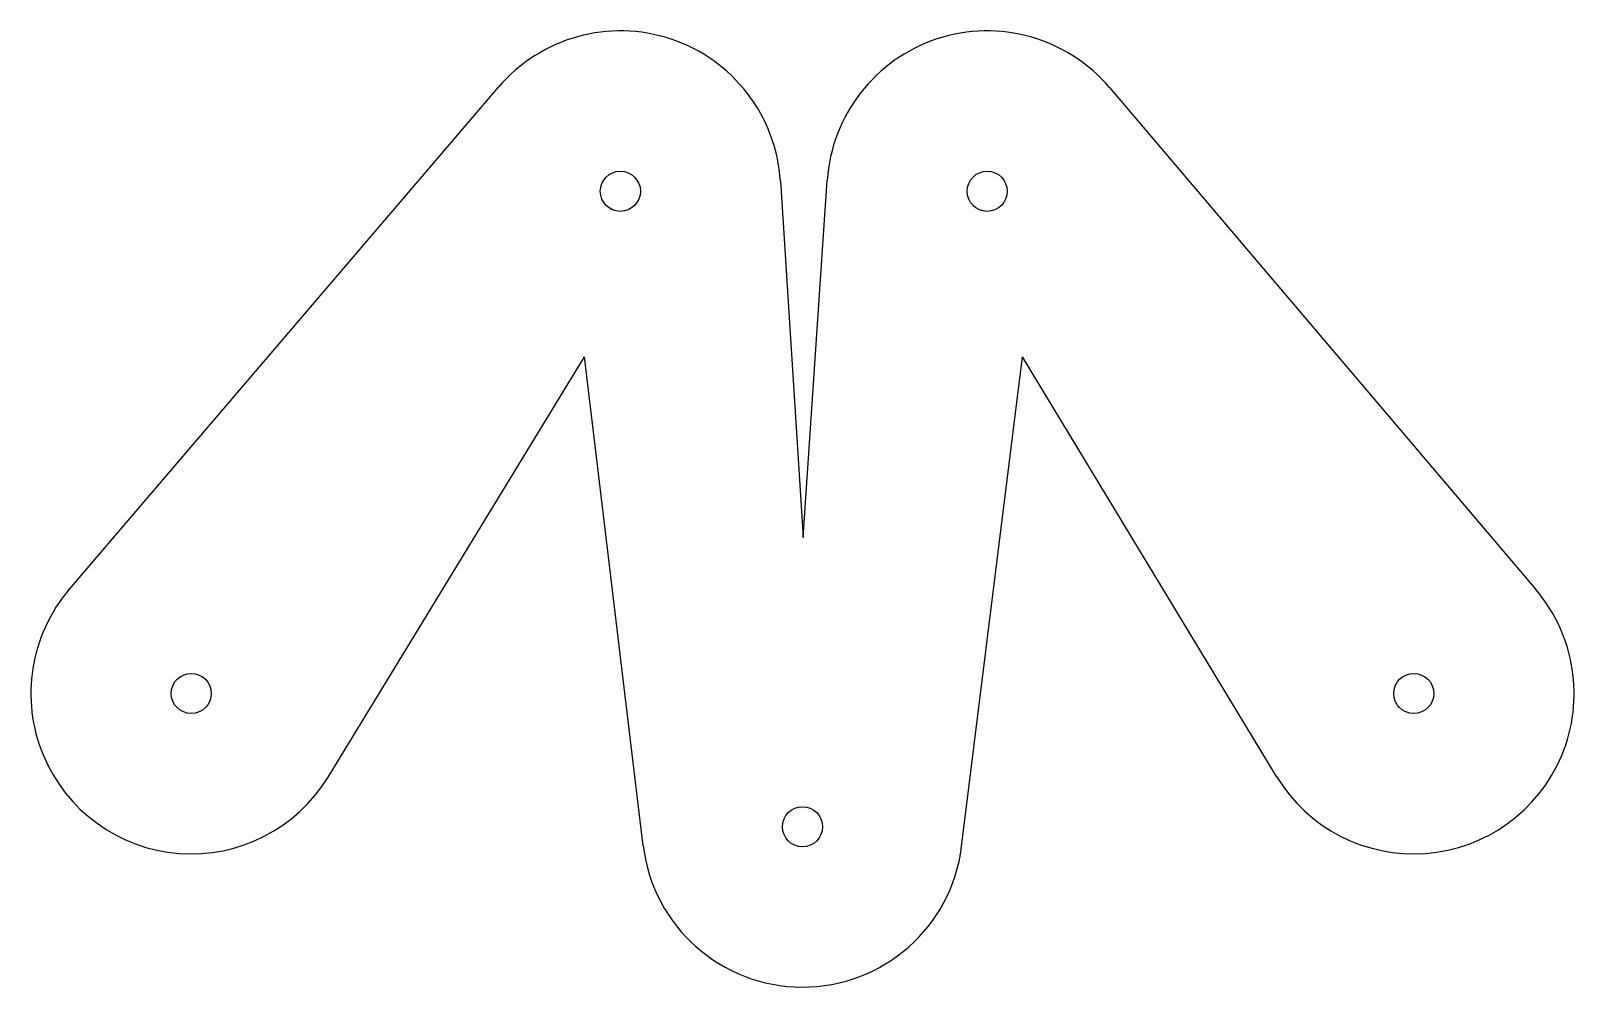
# Model space of a CAD drawing. Header units: centimetres. Extents: x -1.92 to 1.92, y -0.4 to 1.98.
import ezdxf

# ---------------------------------------------------------------- set-up
doc = ezdxf.new("R2010")
doc.units = ezdxf.units.CM
doc.header["$MEASUREMENT"] = 0
doc.layers.add('Index PPMP Ligament .stp v2 v4_Index PPMP Ligament .stp v2_0', color=7, linetype='Continuous')

msp = doc.modelspace()

# ---------------------------------------------------------------- linework, layer by layer
at = {"layer": 'Index PPMP Ligament .stp v2 v4_Index PPMP Ligament .stp v2_0'}
for p, q in [((-1.8288, 0.5922), (-0.7584, 1.8446)), ((0.7655, 1.8437), (1.8296, 0.5913)), ((-0.0551, 1.6101), (0.0013, 0.7211)), ((0.0013, 0.7211), (0.0616, 1.6117)), ((-1.1833, 0.124), (-0.544, 1.172)), ((-0.3971, -0.0478), (-0.544, 1.172)), ((0.3969, -0.0494), (0.549, 1.1719)), ((1.1826, 0.1252), (0.549, 1.1719))]:
    msp.add_line(p, q, dxfattribs=at)
for centre in [(-0.4543, 1.5847), (0.4607, 1.5847), (-1.5248, 0.3323), (1.5248, 0.3323), (0, 0)]:
    msp.add_circle(centre, 0.05, dxfattribs=at)
for centre, start, end in [((-0.4543, 1.5847), 3.6332, 139.4799), ((0.4607, 1.5847), 40.3511, 176.1297), ((-1.5248, 0.3323), 139.4799, 328.6165), ((1.5248, 0.3323), 211.1862, 40.3511), ((0, 0), 186.8668, 352.9048)]:
    msp.add_arc(centre, 0.4, start, end, dxfattribs=at)

doc.saveas('drawing.dxf')
